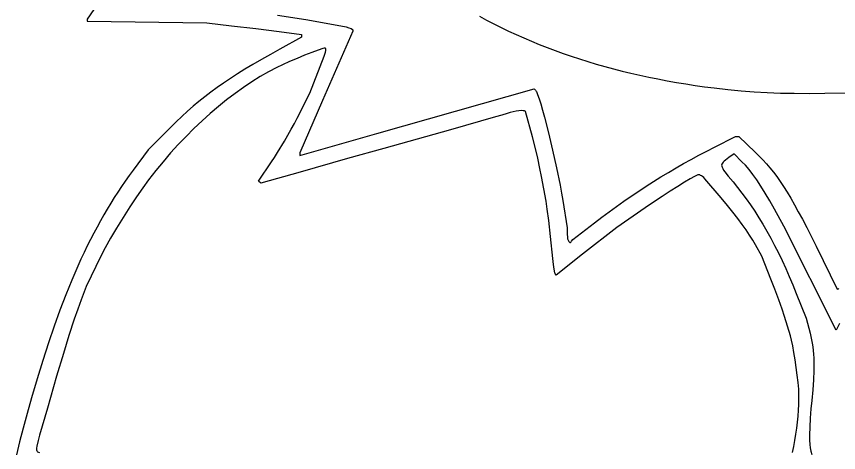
# Model space of a CAD drawing. Header units: millimetres. Extents: x 0.15 to 5.85, y 0 to 5.99.
# Drawn here: x 0.186 to 2.971, y 1.99 to 3.467 of the extents above; entities that cross this region are included whole.
import ezdxf

# ---------------------------------------------------------------- set-up
doc = ezdxf.new("R2010")
doc.units = ezdxf.units.MM
doc.header["$MEASUREMENT"] = 0

msp = doc.modelspace()

# ---------------------------------------------------------------- linework, layer by layer
at = {"flags": 128}
for points in [[(0.482641, 3.542297), (0.426, 3.457594), (0.426, 3.451547), (0.831, 3.445034), (0.915, 3.435642), (0.996797, 3.42607), (1.0755, 3.416245), (1.152, 3.40624), (1.152, 3.396843), (1.0785, 3.356475), (1.046154, 3.338533), (1.015761, 3.321292), (0.987166, 3.304642), (0.96021, 3.288467), (0.934736, 3.272657), (0.910588, 3.257099), (0.887607, 3.241679), (0.865638, 3.226286), (0.844522, 3.210806), (0.824103, 3.195127), (0.804224, 3.179137), (0.784726, 3.162723), (0.765454, 3.145772), (0.74625, 3.128171), (0.726957, 3.109808), (0.707417, 3.090571), (0.631834, 3.015), (0.58081, 2.946), (0.567665, 2.927962), (0.554754, 2.90971), (0.542068, 2.891226), (0.5296, 2.872493), (0.517341, 2.853492), (0.505284, 2.834206), (0.493421, 2.814618), (0.481744, 2.79471), (0.470245, 2.774463), (0.458916, 2.753862), (0.44775, 2.732887), (0.436738, 2.711521), (0.425873, 2.689748), (0.415147, 2.667548), (0.404551, 2.644904), (0.394079, 2.6218), (0.373472, 2.574136), (0.353263, 2.524415), (0.333388, 2.472497), (0.313786, 2.41824), (0.294392, 2.361503), (0.275145, 2.302144), (0.25598, 2.240024), (0.236836, 2.175), (0.221911, 2.122199), (0.208452, 2.07252), (0.196449, 2.02588), (0.18589, 1.982199)], [(0.482641, 3.542297), (0.426, 3.457594), (0.426, 3.451547), (0.831, 3.445034), (0.915, 3.435642), (0.996797, 3.42607), (1.0755, 3.416245), (1.152, 3.40624), (1.152, 3.396843), (1.0785, 3.356475), (1.046154, 3.338533), (1.015761, 3.321292), (0.987166, 3.304642), (0.96021, 3.288467), (0.934736, 3.272657), (0.910588, 3.257099), (0.887607, 3.241679), (0.865638, 3.226286), (0.844522, 3.210806), (0.824103, 3.195127), (0.804224, 3.179137), (0.784726, 3.162723), (0.765454, 3.145772), (0.74625, 3.128171), (0.726957, 3.109808), (0.707417, 3.090571), (0.631834, 3.015), (0.58081, 2.946), (0.567665, 2.927962), (0.554754, 2.90971), (0.542068, 2.891226), (0.5296, 2.872493), (0.517341, 2.853492), (0.505284, 2.834206), (0.493421, 2.814618), (0.481744, 2.79471), (0.470245, 2.774463), (0.458916, 2.753862), (0.44775, 2.732887), (0.436738, 2.711521), (0.425873, 2.689748), (0.415147, 2.667548), (0.404551, 2.644904), (0.394079, 2.6218), (0.373472, 2.574136), (0.353263, 2.524415), (0.333388, 2.472497), (0.313786, 2.41824), (0.294392, 2.361503), (0.275145, 2.302144), (0.25598, 2.240024), (0.236836, 2.175), (0.221911, 2.122199), (0.208452, 2.07252), (0.196449, 2.02588), (0.18589, 1.982199)], [(1.070452, 3.471354), (1.122682, 3.463846), (1.173, 3.455885), (1.3035, 3.431696), (1.312236, 3.428928), (1.319391, 3.426019), (1.324225, 3.423316), (1.325541, 3.422149), (1.326, 3.421162), (1.326, 3.416889), (1.222975, 3.183), (1.146, 3.004882), (1.146, 2.995754), (1.407, 3.070548), (1.940009, 3.222391), (1.944502, 3.217695), (1.945966, 3.21567), (1.947667, 3.212437), (1.951718, 3.202584), (1.956539, 3.188602), (1.962015, 3.170959), (1.968031, 3.150121), (1.974472, 3.126555), (1.988167, 3.073104), (2.002177, 3.014341), (2.015582, 2.953999), (2.027459, 2.89581), (2.032536, 2.868691), (2.036887, 2.843509), (2.052, 2.751416), (2.052, 2.729062), (2.052352, 2.721174), (2.05334, 2.714395), (2.054861, 2.708884), (2.056816, 2.704798), (2.057923, 2.703339), (2.0591, 2.702295), (2.060335, 2.701687), (2.061614, 2.701535), (2.062925, 2.701857), (2.064255, 2.702674), (2.065591, 2.704006), (2.066921, 2.705872), (2.070671, 2.711939), (2.143835, 2.768025), (2.168912, 2.787038), (2.193939, 2.805591), (2.21894, 2.823698), (2.243933, 2.841372), (2.26894, 2.858626), (2.293983, 2.875473), (2.319081, 2.891927), (2.344256, 2.908), (2.369528, 2.923705), (2.394918, 2.939056), (2.420448, 2.954066), (2.446137, 2.968748), (2.472007, 2.983115), (2.498079, 2.99718), (2.524374, 3.010956), (2.550911, 3.024457), (2.621815, 3.06), (2.633382, 3.06), (2.688313, 3.007726), (2.701583, 2.994782), (2.714297, 2.981692), (2.726562, 2.968289), (2.73849, 2.954403), (2.750187, 2.939868), (2.761763, 2.924515), (2.773328, 2.908177), (2.784989, 2.890684), (2.796857, 2.87187), (2.809038, 2.851566), (2.821644, 2.829604), (2.834781, 2.805816), (2.848561, 2.780034), (2.86309, 2.752091), (2.894834, 2.689046), (2.966668, 2.544), (2.969834, 2.544102), (2.970763, 2.544825), (2.972195, 2.546856)], [(1.070452, 3.471354), (1.122682, 3.463846), (1.173, 3.455885), (1.3035, 3.431696), (1.312236, 3.428928), (1.319391, 3.426019), (1.324225, 3.423316), (1.325541, 3.422149), (1.326, 3.421162), (1.326, 3.416889), (1.222975, 3.183), (1.146, 3.004882), (1.146, 2.995754), (1.407, 3.070548), (1.940009, 3.222391), (1.944502, 3.217695), (1.945966, 3.21567), (1.947667, 3.212437), (1.951718, 3.202584), (1.956539, 3.188602), (1.962015, 3.170959), (1.968031, 3.150121), (1.974472, 3.126555), (1.988167, 3.073104), (2.002177, 3.014341), (2.015582, 2.953999), (2.027459, 2.89581), (2.032536, 2.868691), (2.036887, 2.843509), (2.052, 2.751416), (2.052, 2.729062), (2.052352, 2.721174), (2.05334, 2.714395), (2.054861, 2.708884), (2.056816, 2.704798), (2.057923, 2.703339), (2.0591, 2.702295), (2.060335, 2.701687), (2.061614, 2.701535), (2.062925, 2.701857), (2.064255, 2.702674), (2.065591, 2.704006), (2.066921, 2.705872), (2.070671, 2.711939), (2.143835, 2.768025), (2.168912, 2.787038), (2.193939, 2.805591), (2.21894, 2.823698), (2.243933, 2.841372), (2.26894, 2.858626), (2.293983, 2.875473), (2.319081, 2.891927), (2.344256, 2.908), (2.369528, 2.923705), (2.394918, 2.939056), (2.420448, 2.954066), (2.446137, 2.968748), (2.472007, 2.983115), (2.498079, 2.99718), (2.524374, 3.010956), (2.550911, 3.024457), (2.621815, 3.06), (2.633382, 3.06), (2.688313, 3.007726), (2.701583, 2.994782), (2.714297, 2.981692), (2.726562, 2.968289), (2.73849, 2.954403), (2.750187, 2.939868), (2.761763, 2.924515), (2.773328, 2.908177), (2.784989, 2.890684), (2.796857, 2.87187), (2.809038, 2.851566), (2.821644, 2.829604), (2.834781, 2.805816), (2.848561, 2.780034), (2.86309, 2.752091), (2.894834, 2.689046), (2.966668, 2.544), (2.969834, 2.544102), (2.970763, 2.544825), (2.972195, 2.546856)], [(1.754469, 3.468152), (1.778659, 3.455017), (1.803167, 3.44221), (1.827992, 3.429732), (1.853133, 3.417582), (1.87859, 3.405761), (1.904362, 3.394269), (1.930448, 3.383107), (1.956849, 3.372273), (1.983563, 3.361769), (2.01059, 3.351595), (2.03793, 3.34175), (2.065582, 3.332236), (2.093545, 3.323051), (2.121819, 3.314198), (2.150404, 3.305674), (2.179298, 3.297482), (2.208502, 3.28962), (2.238014, 3.28209), (2.267834, 3.27489), (2.297963, 3.268023), (2.328398, 3.261487), (2.35914, 3.255282), (2.390188, 3.24941), (2.421541, 3.24387), (2.4532, 3.238662), (2.485163, 3.233787), (2.51743, 3.229245), (2.55, 3.225036), (2.596488, 3.219655), (2.641185, 3.21527), (2.685042, 3.211835), (2.729009, 3.209307), (2.774038, 3.207639), (2.821079, 3.206788), (2.871083, 3.206709), (2.925, 3.207356)], [(2.925, 3.207356), (3.069, 3.209908), (3.156, 3.21894), (3.21197, 3.225263), (3.266928, 3.232509), (3.320893, 3.240681), (3.373885, 3.249787), (3.425925, 3.259831), (3.477032, 3.27082), (3.527226, 3.282757), (3.576528, 3.295649), (3.624957, 3.309502), (3.672533, 3.32432), (3.719276, 3.34011), (3.765206, 3.356876), (3.787873, 3.365627), (3.810343, 3.374625), (3.832621, 3.383869), (3.854708, 3.393361), (3.876606, 3.403101), (3.898319, 3.41309), (3.919849, 3.423328), (3.941198, 3.433817), (4.03022, 3.478264)], [(2.815509, 1.989782), (2.819708, 2.010491), (2.823499, 2.031348), (2.826863, 2.052224), (2.82978, 2.07299), (2.83223, 2.093515), (2.834195, 2.11367), (2.835653, 2.133325), (2.836587, 2.152351), (2.836976, 2.170618), (2.836801, 2.187997), (2.836041, 2.204357), (2.834148, 2.227118), (2.83143, 2.252109), (2.828068, 2.278189), (2.824239, 2.304218), (2.820122, 2.329054), (2.815894, 2.351556), (2.811733, 2.370585), (2.807819, 2.385), (2.787611, 2.451), (2.779542, 2.475792), (2.768274, 2.507813), (2.755302, 2.542927), (2.742117, 2.577), (2.711104, 2.655), (2.689584, 2.693706), (2.680176, 2.709962), (2.669751, 2.72666), (2.658087, 2.744099), (2.644966, 2.762583), (2.630166, 2.782414), (2.613469, 2.803892), (2.594654, 2.82732), (2.573501, 2.853), (2.518115, 2.917442), (2.514213, 2.921373), (2.510542, 2.924594), (2.507076, 2.927119), (2.503787, 2.928961), (2.500648, 2.93013), (2.497634, 2.930641), (2.494718, 2.930506), (2.491872, 2.929737), (2.482587, 2.925244), (2.467947, 2.916978), (2.448817, 2.905486), (2.426059, 2.89131), (2.400535, 2.874997), (2.373109, 2.857092), (2.344643, 2.838138), (2.316, 2.818682), (2.219641, 2.751894), (2.103598, 2.661782), (2.014913, 2.591087), (2.011878, 2.594122), (2.01116, 2.595751), (2.010281, 2.59924), (2.008175, 2.61093), (2.005835, 2.627455), (2.003534, 2.647079), (1.995424, 2.721902), (1.989116, 2.776535), (1.98413, 2.81492), (1.979988, 2.841), (1.964769, 2.925), (1.959359, 2.9523), (1.951831, 2.986712), (1.94318, 3.023832), (1.934403, 3.059253), (1.910201, 3.145292), (1.909209, 3.146282), (1.907618, 3.14706), (1.902822, 3.147998), (1.89618, 3.148146), (1.888055, 3.147546), (1.87881, 3.146236), (1.86881, 3.144257), (1.858418, 3.141649), (1.848, 3.138452), (1.830356, 3.132893), (1.809, 3.126633), (1.656, 3.083648), (1.431, 3.020332), (1.308, 2.985452), (1.147387, 2.939944), (1.013774, 2.902226), (1.006512, 2.909488), (1.05033, 2.974244), (1.060008, 2.988966), (1.070728, 3.006016), (1.093876, 3.044653), (1.116928, 3.085275), (1.127529, 3.104804), (1.137039, 3.123), (1.17993, 3.207), (1.228775, 3.333), (1.232792, 3.3465), (1.233965, 3.351739), (1.234188, 3.356026), (1.233953, 3.357673), (1.233492, 3.358917), (1.232808, 3.359701), (1.231904, 3.359971), (1.228638, 3.359468), (1.223349, 3.358049), (1.207641, 3.352838), (1.186661, 3.34509), (1.162289, 3.335555), (1.136403, 3.324987), (1.110885, 3.314137), (1.087614, 3.303756), (1.06847, 3.294598), (1.040086, 3.279608), (1.011632, 3.263241), (0.983158, 3.245538), (0.954712, 3.226544), (0.926344, 3.206302), (0.898105, 3.184855), (0.870043, 3.162248), (0.842209, 3.138523), (0.814651, 3.113724), (0.787421, 3.087894), (0.760566, 3.061078), (0.734138, 3.033318), (0.708184, 3.004658), (0.682757, 2.975142), (0.657904, 2.944812), (0.633675, 2.913713), (0.614036, 2.886885), (0.592534, 2.85582), (0.570009, 2.821856), (0.547301, 2.786331), (0.525251, 2.750584), (0.5047, 2.715953), (0.486488, 2.683778), (0.471456, 2.655396), (0.422003, 2.552755), (0.414859, 2.53464), (0.404909, 2.507673), (0.393473, 2.475498), (0.381866, 2.441755), (0.363558, 2.386221), (0.344881, 2.325998), (0.321992, 2.248339), (0.29105, 2.1405), (0.264542, 2.049), (0.259485, 2.030712), (0.25513, 2.012019), (0.253829, 2.004555), (0.253614, 2.001486), (0.2538, 1.998806), (0.254472, 1.996477), (0.255714, 1.994459), (0.257611, 1.992714), (0.260246, 1.991203), (0.263703, 1.989886)], [(2.974294, 2.427), (2.962906, 2.404745), (2.786046, 2.757), (2.754335, 2.814), (2.737996, 2.842821), (2.722549, 2.868923), (2.70791, 2.892428), (2.693996, 2.913457), (2.680723, 2.932132), (2.668008, 2.948577), (2.655767, 2.962913), (2.643916, 2.975262), (2.616993, 3.001524), (2.599464, 2.989042), (2.588111, 2.980785), (2.583705, 2.977226), (2.580173, 2.973885), (2.577537, 2.97064), (2.575817, 2.967371), (2.575034, 2.963956), (2.575209, 2.960273), (2.576362, 2.956201), (2.578514, 2.951619), (2.581687, 2.946405), (2.5859, 2.940437), (2.597532, 2.925757), (2.613578, 2.906608), (2.628826, 2.888051), (2.643803, 2.868863), (2.658513, 2.849035), (2.672963, 2.828557), (2.687156, 2.807422), (2.701098, 2.78562), (2.714794, 2.763143), (2.728249, 2.739981), (2.741467, 2.716126), (2.754454, 2.69157), (2.767215, 2.666303), (2.779754, 2.640316), (2.792078, 2.613601), (2.80419, 2.58615), (2.816095, 2.557952), (2.827799, 2.529), (2.861034, 2.445), (2.874502, 2.394), (2.87722, 2.382988), (2.879618, 2.371722), (2.881697, 2.360164), (2.883458, 2.348277), (2.884902, 2.336023), (2.88603, 2.323366), (2.886843, 2.310267), (2.887341, 2.296689), (2.887527, 2.282595), (2.887399, 2.267948), (2.886211, 2.236842), (2.883785, 2.203073), (2.880127, 2.166342), (2.877415, 2.137749), (2.875195, 2.106217), (2.873694, 2.075574), (2.873143, 2.049649), (2.873226, 2.031942), (2.873699, 2.017738), (2.874899, 2.005773), (2.875877, 2.000235), (2.877162, 1.994783), (2.880824, 1.983504)], [(2.974294, 2.427), (2.962906, 2.404745), (2.786046, 2.757), (2.754335, 2.814), (2.737996, 2.842821), (2.722549, 2.868923), (2.70791, 2.892428), (2.693996, 2.913457), (2.680723, 2.932132), (2.668008, 2.948577), (2.655767, 2.962913), (2.643916, 2.975262), (2.616993, 3.001524), (2.599464, 2.989042), (2.588111, 2.980785), (2.583705, 2.977226), (2.580173, 2.973885), (2.577537, 2.97064), (2.575817, 2.967371), (2.575034, 2.963956), (2.575209, 2.960273), (2.576362, 2.956201), (2.578514, 2.951619), (2.581687, 2.946405), (2.5859, 2.940437), (2.597532, 2.925757), (2.613578, 2.906608), (2.628826, 2.888051), (2.643803, 2.868863), (2.658513, 2.849035), (2.672963, 2.828557), (2.687156, 2.807422), (2.701098, 2.78562), (2.714794, 2.763143), (2.728249, 2.739981), (2.741467, 2.716126), (2.754454, 2.69157), (2.767215, 2.666303), (2.779754, 2.640316), (2.792078, 2.613601), (2.80419, 2.58615), (2.816095, 2.557952), (2.827799, 2.529), (2.861034, 2.445), (2.874502, 2.394), (2.87722, 2.382988), (2.879618, 2.371722), (2.881697, 2.360164), (2.883458, 2.348277), (2.884902, 2.336023), (2.88603, 2.323366), (2.886843, 2.310267), (2.887341, 2.296689), (2.887527, 2.282595), (2.887399, 2.267948), (2.886211, 2.236842), (2.883785, 2.203073), (2.880127, 2.166342), (2.877415, 2.137749), (2.875195, 2.106217), (2.873694, 2.075574), (2.873143, 2.049649), (2.873226, 2.031942), (2.873699, 2.017738), (2.874899, 2.005773), (2.875877, 2.000235), (2.877162, 1.994783), (2.880824, 1.983504)]]:
    msp.add_lwpolyline(points, dxfattribs=at)

doc.saveas('drawing.dxf')
